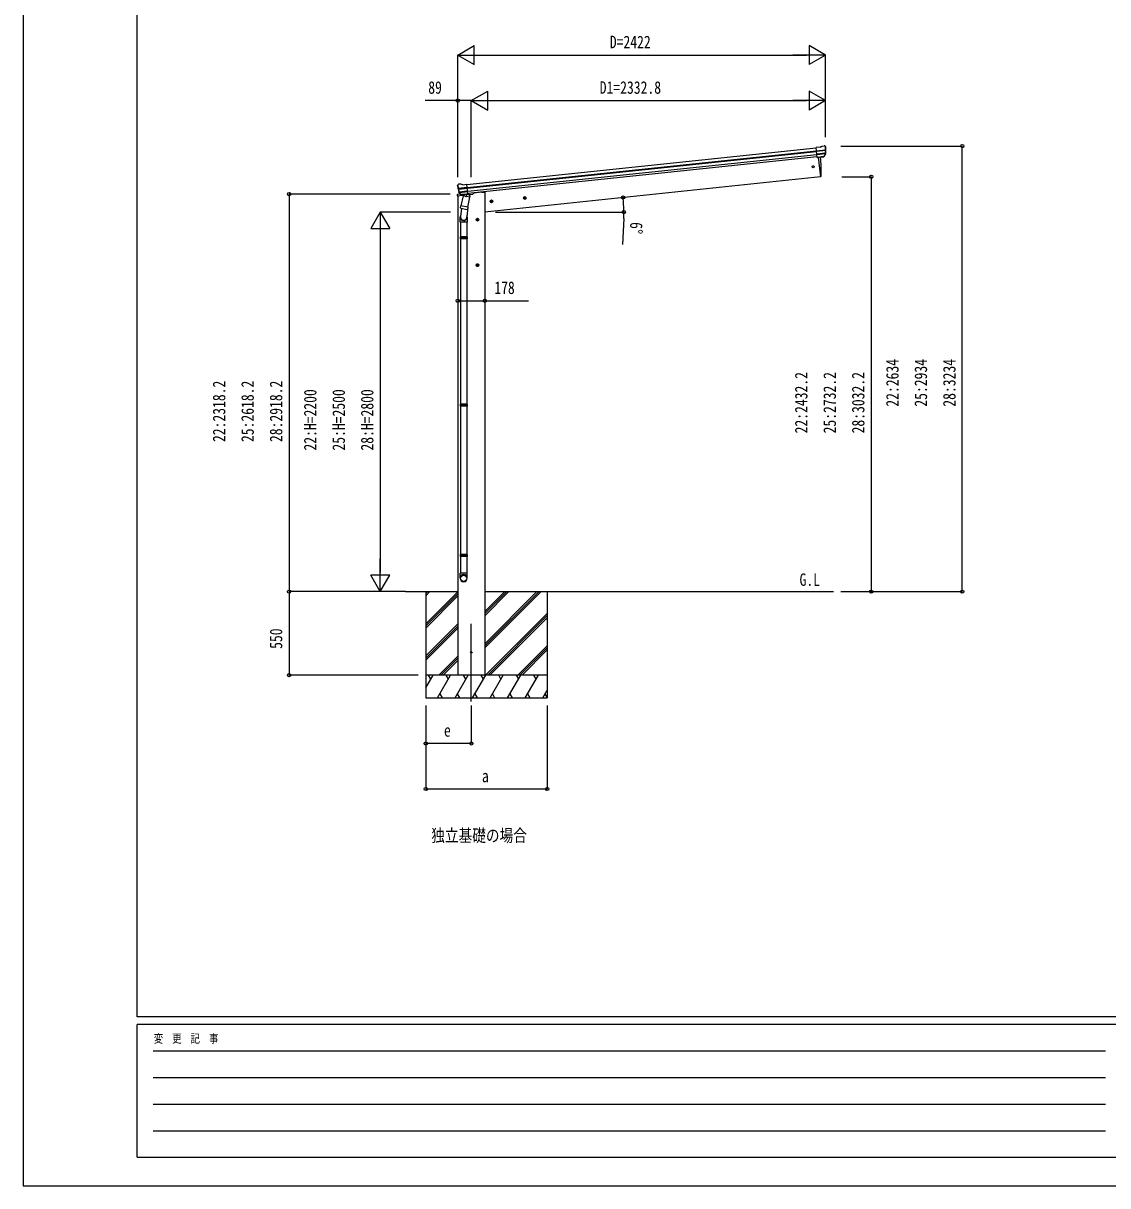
# Model space of a CAD drawing. Units: millimetres, scale not verified. Extents: x -10512 to 10512, y -7425 to 7425.
# Drawn here: x -10512 to -3372, y -7425 to 231 of the extents above; entities that cross this region are included whole.
import ezdxf
from ezdxf.enums import TextEntityAlignment as Align

# ---------------------------------------------------------------- set-up
doc = ezdxf.new("R2010")
doc.units = ezdxf.units.MM
doc.header["$LTSCALE"] = 40
for name, color, linetype in [('0-2_USER1', 3, 'Continuous'), ('0-3_YKK_12', 2, 'Continuous'), ('0-4_YKK_13', 4, 'Continuous'), ('0-5_YKK_A1', 4, 'Continuous'), ('0-6_YKK_D', 6, 'Continuous'), ('0-7_YKK_ZWAK', 7, 'Continuous')]:
    doc.layers.add(name, color=color, linetype=linetype)
doc.styles.add('ＭＳ ゴシック', font='')
doc.styles.get('ＭＳ ゴシック').set_extended_font_data('MS Gothic')

msp = doc.modelspace()

# ---------------------------------------------------------------- linework, layer by layer
at = {"layer": '0-3_YKK_12'}
msp.add_line((-7562.49, -4235.38), (-7562.45, -3724.38), dxfattribs=at)
at = {"layer": '0-4_YKK_13'}
for p, q in [((-5265.2, -585.33), (-5291.72, -588.11)), ((-5284.93, -652.67), (-5291.72, -588.11)), ((-5289.56, -608.64), (-5229.82, -602.36)), ((-5229.34, -608.23), (-5288.95, -614.5)), ((-5238.88, -576.53), (-5238.88, -576.53)), ((-5235.21, -577.61), (-5235.22, -577.61)), ((-5235.21, -577.61), (-5230.89, -581.11)), ((-5230.89, -581.11), (-5230.03, -581.81)), ((-5228.65, -585.51), (-5228.96, -583.66)), ((-5230.18, -624.99), (-5287.21, -630.98)), ((-5231.57, -629.65), (-5286.74, -635.45)), ((-5241.58, -647.88), (-5284.96, -652.44)), ((-5284.93, -652.67), (-5274.99, -651.62)), ((-5278.05, -651.94), (-5264.56, -780.33)), ((-5274.99, -651.62), (-5274.72, -651.69)), ((-5274.72, -651.69), (-5249.38, -649.02)), ((-5249.38, -649.02), (-5249.13, -648.9)), ((-5249.13, -648.9), (-5241.44, -648.1)), ((-5240.13, -646.23), (-5230.68, -627.93)), ((-5239.08, -646.66), (-5228.96, -628.4)), ((-7653.37, -840.36), (-7653.45, -838.48)), ((-7652.08, -835.59), (-7652.78, -836.45)), ((-7648.59, -831.27), (-7652.08, -835.59)), ((-7648.59, -831.27), (-7648.58, -831.27)), ((-7645.23, -829.44), (-7645.22, -829.44)), ((-7617.66, -832.58), (-7591.13, -829.79)), ((-7584.35, -894.35), (-7591.13, -829.79)), ((-5264.56, -780.33), (-5262.51, -780.04)), ((-7655.03, -899.1), (-7655.93, -905.93)), ((-7655.93, -905.93), (-7618.49, -901.99)), ((-7633.48, -894.52), (-7652.37, -896.5)), ((-7588.98, -850.32), (-7648.71, -856.6)), ((-7647.96, -862.44), (-7588.36, -856.18)), ((-7630.45, -898), (-7644.15, -882.24)), ((-7643.66, -878.65), (-7586.63, -872.66)), ((-7629.51, -897.36), (-7642.56, -881.43)), ((-7641.33, -882.92), (-7586.16, -877.13)), ((-7617.09, -906.32), (-7630.45, -971.98)), ((-7620.15, -898.11), (-7627.84, -898.92)), ((-7627.75, -898.68), (-7584.37, -894.12)), ((-7627.07, -897.96), (-7625.51, -897.79)), ((-7625.51, -897.79), (-7587.97, -893.85)), ((-7623.72, -898.26), (-7623.86, -898.99)), ((-7623.25, -900.12), (-7598.5, -909.87)), ((-7619.88, -898.17), (-7620.15, -898.11)), ((-7594.55, -895.51), (-7619.88, -898.17)), ((-7572.21, -915.45), (-7617.09, -906.32)), ((-7614.91, -903.4), (-7615.57, -906.63)), ((-7594.11, -894.88), (-7597.03, -909.23)), ((-7594.29, -895.39), (-7594.55, -895.51)), ((-7584.35, -894.35), (-7594.29, -895.39)), ((-7587.97, -893.85), (-7586.4, -893.68)), ((-7585.57, -981.11), (-7572.21, -915.45)), ((-7584.59, -891.8), (-7583.66, -891.99)), ((-7583.66, -891.99), (-7572.46, -908.91)), ((-7579.74, -897.92), (-7552.92, -895.1)), ((-7572.46, -908.91), (-7573.73, -915.14)), ((-7548.07, -887.61), (-7548.48, -890.78)), ((-7628.04, -987.26), (-7633.6, -1042.99)), ((-7632.93, -984.22), (-7630.44, -971.98)), ((-7632.71, -985.62), (-7632.71, -985.62)), ((-7631.38, -986.58), (-7590.42, -994.92)), ((-7585.57, -981.11), (-7630.45, -971.98)), ((-7585.13, -978.97), (-7591.79, -1046.71)), ((-7585.58, -981.1), (-7588.12, -993.58)), ((-7635.75, -1080.15), (-7635.75, -1045.8)), ((-7589.75, -1045.49), (-7589.75, -1080.15)), ((-7589.75, -1080.15), (-7635.75, -1080.15)), ((-7633.75, -1080.15), (-7633.75, -1176.89)), ((-7591.75, -1080.15), (-7591.75, -1176.89)), ((-7635.75, -1178.89), (-7634.75, -1176.89)), ((-7589.75, -1178.89), (-7635.75, -1178.89)), ((-7589.75, -1186.89), (-7635.75, -1186.89)), ((-7590.75, -1176.89), (-7634.75, -1176.89)), ((-7590.75, -1188.89), (-7634.75, -1188.89)), ((-7633.75, -1188.89), (-7633.75, -2278.08)), ((-7591.75, -1188.89), (-7591.75, -2278.08)), ((-7589.75, -1178.89), (-7590.75, -1176.89)), ((-7589.75, -1186.89), (-7590.75, -1188.89)), ((-7589.75, -1178.89), (-7589.75, -1186.89)), ((-7635.75, -2280.08), (-7634.75, -2278.08)), ((-7589.75, -2280.08), (-7635.75, -2280.08)), ((-7589.75, -2288.08), (-7635.75, -2288.08)), ((-7590.75, -2278.08), (-7634.75, -2278.08)), ((-7590.75, -2290.08), (-7634.75, -2290.08)), ((-7633.75, -2290.08), (-7633.75, -3268.27)), ((-7591.75, -2290.08), (-7591.75, -3268.27)), ((-7589.75, -2280.08), (-7590.75, -2278.08)), ((-7589.75, -2288.08), (-7590.75, -2290.08)), ((-7589.75, -2280.08), (-7589.75, -2288.08)), ((-7635.75, -3270.27), (-7634.75, -3268.27)), ((-7589.75, -3270.27), (-7635.75, -3270.27)), ((-7589.75, -3278.27), (-7635.75, -3278.27)), ((-7590.75, -3268.27), (-7634.75, -3268.27)), ((-7590.75, -3280.27), (-7634.75, -3280.27)), ((-7633.75, -3280.27), (-7633.75, -3390.27)), ((-7591.75, -3280.27), (-7591.75, -3390.27)), ((-7589.75, -3270.27), (-7590.75, -3268.27)), ((-7589.75, -3278.27), (-7590.75, -3280.27)), ((-7589.75, -3270.27), (-7589.75, -3278.27)), ((-7635.75, -3424.41), (-7635.75, -3390.27)), ((-7589.75, -3390.27), (-7635.75, -3390.27)), ((-7589.75, -3424.41), (-7589.75, -3390.27))]:
    msp.add_line(p, q, dxfattribs=at)
for points in [[(-5265.2, -585.33), (-5253.6, -578.36), (-5253.6, -578.36)], [(-5252.37, -577.95), (-5252.37, -577.94), (-5238.88, -576.53)], [(-7631.74, -828.03), (-7631.74, -828.03), (-7645.22, -829.44)], [(-7617.66, -832.58), (-7630.45, -828.17), (-7630.45, -828.17)], [(-7635.75, -1178.89), (-7635.75, -1186.89), (-7634.75, -1188.89)], [(-7635.75, -2280.08), (-7635.75, -2288.08), (-7634.75, -2290.08)], [(-7635.75, -3270.27), (-7635.75, -3278.27), (-7634.75, -3280.27)]]:
    msp.add_lwpolyline(points, dxfattribs=at)
for centre, radius in [((-5311.75, -714), 6.5), ((-7562.45, -3912.5), 4.5)]:
    msp.add_circle(centre, radius, dxfattribs=at)
for centre, radius, start, end in [((-5252.05, -580.93), 3, 96.02369, 120.97631), ((-5238.36, -581.5), 5, 51.04426, 95.95574), ((-5422.2, -607.16), 192.44, 1.4271, 6.57578), ((-5429.54, -606.62), 200.2, 354.20009, 359.53883), ((-5184.55, -600.25), 45.32, 182.67122, 185.64518), ((-5229.16, -609.57), 1.35, 95.1605, 97.91927), ((-5226.55, -608.01), 2.74, 179.02151, 184.43412), ((-5429.54, -606.62), 202, 354.13916, 6), ((-6160.15, -740.11), 900.99, 357.6414, 5.70688), ((-5241.7, -645.2), 2.99, 285.2717, 331.00739), ((-5233.35, -626.55), 3, 332.69111, 354.20009), ((-5231.58, -626.94), 3, 331, 354.13916), ((-7452.48, -819.24), 202, 186, 197.86084), ((-7459.54, -821.29), 192.44, 185.42422, 190.5729), ((-7644.7, -834.42), 5, 96.04426, 140.95574), ((-7631.43, -831.01), 3, 71.02369, 95.97631), ((-5262.92, -777.07), 3, 278, 357.63919), ((-7652.06, -899.49), 3, 96, 172.5), ((-7693.44, -863.95), 45.32, 6.35482, 9.32878), ((-7650.74, -862.81), 2.74, 7.56588, 12.97849), ((-7647.87, -863.79), 1.35, 94.08073, 96.8395), ((-7452.48, -819.24), 200.2, 192.46117, 197.79991), ((-7641.89, -880.28), 3, 197.86084, 221), ((-7640.24, -879.52), 3, 197.79991, 219.30889), ((-7628.19, -896.04), 2.99, 220.99261, 266.7283), ((-7627.13, -897.46), 0.5, 240.73754, 276), ((-7624.21, -898.16), 0.5, 348.5, 96), ((-7622.88, -899.19), 1, 168.5, 248.5), ((-7598.02, -908.95), 1.03, 242.53897, 344.46569), ((-7593.52, -895.04), 0.604, 93.09842, 164.70595), ((-7586.46, -893.19), 0.5, 276, 311.26246), ((-7553.44, -890.13), 5, 276, 352.5), ((-7631.03, -984.65), 1.95, 167.54017, 209.97766), ((-7630.98, -984.62), 2, 209.90962, 258.5), ((-7590.02, -992.96), 2, 258.5, 341.96843), ((-7605.75, -1045.8), 30, 177.45142, 180)]:
    msp.add_arc(centre, radius, start, end, dxfattribs=at)
for centre, major_axis, ratio, start_param, end_param in [((-5230.91, -585.11), (-0.87, 5.91), 0.020485, 0.671432, 1.5691306), ((-5236.3, -580.59), (5.88, -1.31), 0.24881, 0.460585, 0.4641038), ((-5231.92, -584.14), (-2.34, 1.9), 0.995767, 3.9859716, 4.712389), ((-5427.23, -628.57), (-20.92, 199.05), 0.994373, 4.7113789, 4.7277536), ((-5241.89, -644.9), (-0.11, 3), 0.642905, 3.2459383, 4.203928), ((-5241.76, -645.11), (1.66, -2.51), 0.997631, 5.8041905, 5.8929484), ((-5241.83, -645), (3.53, -2.11), 0.650902, 5.2561448, 5.3289554), ((-5239.46, -644.65), (1.08, 3.13), 0.040856, 2.1135035, 2.1416249), ((-7650.45, -838.34), (1.9, 2.34), 0.995767, 1.5707963, 2.2972137), ((-7646.9, -833.96), (-5.48, -2.51), 0.24881, 5.8190815, 5.8226003), ((-7651.24, -839.5), (-0.38, 5.97), 0.020485, 4.7140547, 5.6117533), ((-7450.17, -841.19), (-20.92, 199.05), 0.994373, 1.5554317, 1.5718064), ((-7630.49, -895.96), (-1.71, 2.84), 0.040856, 4.1415604, 4.1696818), ((-7628.06, -895.7), (-0.51, 2.96), 0.642905, 2.0792573, 3.037247), ((-7628.1, -895.81), (-3.02, -2.79), 0.650902, 0.9542299, 1.0270405), ((-7628.15, -895.93), (-1.1, -2.8), 0.997631, 0.3902369, 0.4789948), ((-7612.75, -1045.49), (23, 0), 0.996195, 2.621936, 6.6074797), ((-7612.75, -1045.49), (21, 0), 0.996195, 3.0215498, 6.2247991), ((-7612.75, -3422.67), (-23, 0), 0.996195, 3.1415927, 6.2831853), ((-7612.75, -3424.41), (-23, 0), 0.996195, 3.1415927, 6.2831853), ((-7612.75, -3424.41), (0, -23.43), 0.981806, 4.712389, 7.8539816)]:
    msp.add_ellipse(centre, major_axis=major_axis, ratio=ratio, start_param=start_param, end_param=end_param, dxfattribs=at)
msp.add_ellipse((-7612.75, -3424.41), major_axis=(21, 0), ratio=0.996195, dxfattribs=at)
at = {"layer": '0-5_YKK_A1'}
for p, q in [((-7590.92, -831.78), (-5291.51, -590.1)), ((-7588.94, -850.68), (-5289.52, -609)), ((-7588.51, -854.86), (-5289.08, -613.18)), ((-7586.41, -874.72), (-5287, -633.04)), ((-5285.24, -649.78), (-7584.65, -891.45)), ((-7651.45, -905.46), (-7651.45, -4062.5)), ((-7492.45, -882), (-7548.1, -887.85)), ((-7492.45, -882), (-7473.45, -882)), ((-7473.45, -882), (-7473.45, -4062.5)), ((-7200.82, -918.58), (-7220.71, -920.67)), ((-7211.55, -912.16), (-7217.62, -916.57)), ((-7217.62, -916.57), (-7216.84, -924.04)), ((-7209.72, -929.57), (-7211.81, -909.68)), ((-7204.69, -915.21), (-7211.55, -912.16)), ((-7419.61, -941.58), (-7439.5, -943.67)), ((-7430.34, -935.16), (-7436.41, -939.57)), ((-7436.41, -939.57), (-7435.62, -947.03)), ((-7435.62, -947.03), (-7428.77, -950.09)), ((-7428.51, -952.57), (-7430.6, -932.68)), ((-7423.48, -938.21), (-7430.34, -935.16)), ((-7216.84, -924.04), (-7209.98, -927.09)), ((-7512.49, -1062.5), (-7532.49, -1062.5)), ((-7522.49, -1054.99), (-7528.99, -1058.74)), ((-7528.99, -1058.74), (-7528.99, -1066.25)), ((-7528.99, -1066.25), (-7522.49, -1070)), ((-7522.49, -1072.5), (-7522.49, -1052.5)), ((-7515.99, -1058.74), (-7522.49, -1054.99)), ((-7512.53, -1362.56), (-7532.53, -1362.56)), ((-7522.53, -1355.05), (-7529.03, -1358.8)), ((-7529.03, -1358.8), (-7529.03, -1366.31)), ((-7529.03, -1366.31), (-7522.53, -1370.06)), ((-7522.53, -1372.56), (-7522.53, -1352.56)), ((-7516.03, -1358.8), (-7522.53, -1355.05)), ((-7995.03, -3512.5), (-7651.45, -3512.5)), ((-7862.45, -3512.5), (-7862.45, -4212.5)), ((-7862.45, -3539.88), (-7835.07, -3512.5)), ((-7862.45, -3525.74), (-7849.21, -3512.5)), ((-7862.45, -3723.73), (-7651.45, -3512.73)), ((-7473.45, -3512.5), (-5178.88, -3512.5)), ((-7473.45, -3883.52), (-7102.44, -3512.5)), ((-7473.45, -3855.23), (-7130.72, -3512.5)), ((-7473.45, -3869.37), (-7116.58, -3512.5)), ((-7473.45, -3671.39), (-7314.57, -3512.5)), ((-7473.45, -3657.24), (-7328.71, -3512.5)), ((-7473.45, -3643.1), (-7342.85, -3512.5)), ((-7062.45, -3512.5), (-7062.45, -4212.5)), ((-7862.45, -3737.87), (-7651.45, -3526.88)), ((-7862.45, -3752.01), (-7651.45, -3541.02)), ((-7468.59, -4062.5), (-7062.45, -3656.36)), ((-7454.45, -4062.5), (-7062.45, -3670.5)), ((-7862.45, -3935.86), (-7651.45, -3724.87)), ((-7862.45, -3950), (-7651.45, -3739.01)), ((-7440.31, -4062.5), (-7062.45, -3684.65)), ((-7862.45, -3964.14), (-7651.45, -3753.15)), ((-7256.46, -4062.5), (-7062.45, -3868.49)), ((-7242.32, -4062.5), (-7062.45, -3882.63)), ((-7228.17, -4062.5), (-7062.45, -3896.78)), ((-7776.96, -4062.5), (-7651.45, -3937)), ((-7762.82, -4062.5), (-7651.45, -3951.14)), ((-7748.67, -4062.5), (-7651.45, -3965.28)), ((-7062.45, -4062.5), (-7862.45, -4062.5)), ((-7862.45, -4146.33), (-7814.05, -4062.5)), ((-7829.05, -4088.48), (-7844.05, -4062.5)), ((-7785.18, -4212.5), (-7698.58, -4062.5)), ((-7713.58, -4088.48), (-7728.58, -4062.5)), ((-7669.71, -4212.5), (-7583.11, -4062.5)), ((-7598.11, -4088.48), (-7613.11, -4062.5)), ((-7554.24, -4212.5), (-7467.64, -4062.5)), ((-7482.64, -4088.48), (-7497.64, -4062.5)), ((-7438.77, -4212.5), (-7352.17, -4062.5)), ((-7367.17, -4088.48), (-7382.17, -4062.5)), ((-7323.3, -4212.5), (-7236.7, -4062.5)), ((-7266.7, -4062.5), (-7251.7, -4088.48)), ((-7207.83, -4212.5), (-7121.23, -4062.5)), ((-7136.23, -4088.48), (-7151.23, -4062.5)), ((-7770.19, -4186.52), (-7755.19, -4212.5)), ((-7654.71, -4186.52), (-7639.71, -4212.5)), ((-7539.24, -4186.52), (-7524.25, -4212.5)), ((-7423.77, -4186.52), (-7408.78, -4212.5)), ((-7308.3, -4186.52), (-7293.31, -4212.5)), ((-7192.83, -4186.52), (-7177.84, -4212.5)), ((-7092.36, -4212.5), (-7062.45, -4160.69)), ((-7077.36, -4186.52), (-7062.45, -4212.35)), ((-7862.45, -4212.5), (-7062.45, -4212.5))]:
    msp.add_line(p, q, dxfattribs=at)
for points in [[(-5278.05, -651.94), (-5264.56, -780.33), (-7473.45, -1012.49)], [(-7209.98, -927.09), (-7203.91, -922.68), (-7204.69, -915.21)], [(-7428.77, -950.09), (-7422.69, -945.67), (-7423.48, -938.21)], [(-7522.49, -1070), (-7515.99, -1066.25), (-7515.99, -1058.74)], [(-7522.53, -1370.06), (-7516.03, -1366.31), (-7516.03, -1358.8)]]:
    msp.add_lwpolyline(points, dxfattribs=at)
for centre, radius in [((-7210.76, -919.63), 8.5), ((-7210.76, -919.63), 7.7), ((-7210.76, -919.63), 6.5), ((-7429.55, -942.62), 8.5), ((-7429.55, -942.62), 7.7), ((-7429.55, -942.62), 6.5), ((-7522.49, -1062.5), 8.5), ((-7522.49, -1062.5), 7.7), ((-7522.49, -1062.5), 6.5), ((-7522.53, -1362.56), 8.5), ((-7522.53, -1362.56), 7.7), ((-7522.53, -1362.56), 6.5)]:
    msp.add_circle(centre, radius, dxfattribs=at)
at = {"layer": '0-6_YKK_D'}
for p, q in [((-7651.43, 21.49), (-7543.17, 83.99)), ((-7543.17, -41.01), (-7543.17, 83.99)), ((-5229.71, 21.49), (-5337.97, 83.99)), ((-5337.97, 83.99), (-5337.97, -41.01)), ((-7651.43, -782.95), (-7651.43, 22.49)), ((-7651.43, 21.49), (-7543.17, -41.01)), ((-7651.43, 21.49), (-7434.92, 21.49)), ((-7526.43, 21.49), (-5354.71, 21.49)), ((-5229.71, 21.49), (-5446.22, 21.49)), ((-5229.71, 21.49), (-5337.97, -41.01)), ((-5229.71, -519.4), (-5229.71, 22.49)), ((-7562.49, -278.51), (-7454.24, -216.01)), ((-7454.24, -341.01), (-7454.24, -216.01)), ((-5229.71, -278.51), (-5337.97, -216.01)), ((-5337.97, -216.01), (-5337.97, -341.01)), ((-7651.49, -782.95), (-7651.49, -277.51)), ((-7562.49, -782.95), (-7562.49, -277.51)), ((-7562.49, -782.95), (-7562.49, -277.51)), ((-7562.49, -278.51), (-7454.24, -341.01)), ((-7562.49, -278.51), (-7345.98, -278.51)), ((-7437.49, -278.51), (-5354.71, -278.51)), ((-5229.71, -278.51), (-5446.22, -278.51)), ((-5229.71, -278.51), (-5337.97, -341.01)), ((-5229.71, -519.4), (-5229.71, -277.51)), ((-5128.88, -578.51), (-4328.71, -578.51)), ((-4329.71, -3512.5), (-4329.71, -578.51)), ((-5123.58, -780.33), (-4928.71, -780.33)), ((-4929.71, -780.33), (-4929.71, -3512.5)), ((-7701.43, -894.3), (-8763.45, -894.3)), ((-8762.45, -894.3), (-8762.45, -3512.5)), ((-8162.45, -1012.5), (-8224.95, -1120.75)), ((-7699.73, -1012.5), (-8163.45, -1012.5)), ((-8162.45, -1012.5), (-8099.95, -1120.75)), ((-8162.45, -1012.5), (-8162.45, -1229)), ((-7402.83, -1012.89), (-6557.34, -1012.89)), ((-6559.32, -1055.37), (-6567.27, -1227.19)), ((-8224.95, -1120.75), (-8099.95, -1120.75)), ((-8162.45, -1137.5), (-8162.45, -3387.5)), ((-8162.45, -3512.5), (-8162.45, -3295.99)), ((-8162.45, -3512.5), (-8224.95, -3404.25)), ((-8099.95, -3404.25), (-8224.95, -3404.25)), ((-8162.45, -3512.5), (-8099.95, -3404.25)), ((-7996.03, -3512.5), (-8763.45, -3512.5)), ((-7996.03, -3512.5), (-8763.45, -3512.5)), ((-8762.45, -3512.5), (-8762.45, -4062.5)), ((-7996.03, -3512.5), (-8163.45, -3512.5)), ((-5128.88, -3512.5), (-4328.71, -3512.5)), ((-5128.88, -3512.5), (-4928.71, -3512.5)), ((-7912.45, -4062.5), (-8763.45, -4062.5)), ((-7862.45, -4262.5), (-7862.45, -4813.5)), ((-7862.45, -4262.5), (-7862.45, -4513.5)), ((-7562.45, -4262.5), (-7562.45, -4513.5)), ((-7062.45, -4262.5), (-7062.45, -4813.5)), ((-7562.45, -4512.5), (-7862.45, -4512.5)), ((-7062.45, -4812.5), (-7862.45, -4812.5))]:
    msp.add_line(p, q, dxfattribs=at)
for points in [[(-7562.49, -278.51), (-7651.49, -278.51), (-7865.99, -278.51)], [(-7651.49, -1597.05), (-7473.49, -1597.05), (-7186.99, -1597.05)]]:
    msp.add_lwpolyline(points, dxfattribs=at)
for centre in [(-7651.49, -278.51), (-4329.71, -578.51), (-4929.71, -780.33), (-8762.45, -894.3), (-6563.37, -916.84), (-6558.34, -1012.89), (-7651.49, -1597.05), (-7473.49, -1597.05), (-8762.45, -3512.5), (-8762.45, -3512.5), (-4929.71, -3512.5), (-4329.71, -3512.5), (-8762.45, -4062.5), (-7862.45, -4512.5), (-7562.45, -4512.5), (-7862.45, -4812.5), (-7062.45, -4812.5)]:
    msp.add_circle(centre, 10.62, dxfattribs=at)
for start, end in [(0, 6), (357.34965, 0)]:
    msp.add_arc((-7477.19, -1012.89), 918.85, start, end, dxfattribs=at)
at = {"layer": '0-7_YKK_ZWAK'}
for p, q in [((-9762.45, -6312.5), (-9762.45, 6937.5)), ((9737.55, -6312.5), (-9762.45, -6312.5)), ((-3262.45, -6362.5), (-9762.45, -6362.5)), ((-9762.45, -7237.5), (-9762.45, -6362.5)), ((-9656.2, -6537.5), (-3387.45, -6537.5)), ((-9656.2, -6712.5), (-3387.45, -6712.5)), ((-9656.2, -6887.5), (-3387.45, -6887.5)), ((-9656.2, -7062.5), (-3387.45, -7062.5)), ((-9762.45, -7237.5), (-3262.45, -7237.5))]:
    msp.add_line(p, q, dxfattribs=at)
msp.add_lwpolyline([(-10512.5, -7425), (10512.5, -7425), (10512.5, 7425), (-10512.5, 7425)], close=True, dxfattribs=at)

# ---------------------------------------------------------------- texts
at = {"layer": '0-2_USER1', "style": 'ＭＳ ゴシック', "width": 0.8}
for s, p in [('G.L', (-5401.5, -3499.5)), ('独立基礎の場合', (-7826.5, -5184.5))]:
    msp.add_text(s, height=82.48, dxfattribs=at).set_placement(p, align=Align.BOTTOM_LEFT)
at = {"layer": '0-6_YKK_D', "style": 'ＭＳ ゴシック', "width": 0.8}
for s, p in [('D=2422', (-6650.57, 41.49)), ('89', (-7845.99, -258.51)), ('D1=2332.8', (-6717.1, -258.51)), ('178', (-7410.99, -1577.05)), ('e', (-7742.45, -4492.5)), ('a', (-7492.45, -4792.5))]:
    msp.add_text(s, height=82.48, dxfattribs=at).set_placement(p, align=Align.BOTTOM_LEFT)
for s, rotation, p in [('6°', 267.35, (-6540.27, -1076.28)), ('22:2634', 90, (-4724.71, -2294.5)), ('25:2934', 90, (-4537.21, -2294.5)), ('28:3234', 90, (-4349.71, -2294.5)), ('22:2318.2', 90, (-9157.45, -2527.4)), ('25:2618.2', 90, (-8969.95, -2527.4)), ('28:2918.2', 90, (-8782.45, -2527.4)), ('22:2432.2', 90, (-5324.71, -2470.41)), ('25:2732.2', 90, (-5137.21, -2470.41)), ('28:3032.2', 90, (-4949.71, -2470.41)), ('22:H=2200', 90, (-8557.45, -2583.5)), ('25:H=2500', 90, (-8369.95, -2583.5)), ('28:H=2800', 90, (-8182.45, -2583.5)), ('550', 90, (-8782.45, -3889.5))]:
    msp.add_text(s, height=82.48, rotation=rotation, dxfattribs=at).set_placement(p, align=Align.BOTTOM_LEFT)
at = {"layer": '0-7_YKK_ZWAK', "style": 'ＭＳ ゴシック', "width": 0.8}
msp.add_text('変  更  記  事', height=54.99, dxfattribs=at).set_placement((-9653.28, -6500), align=Align.BOTTOM_LEFT)

doc.saveas('drawing.dxf')
